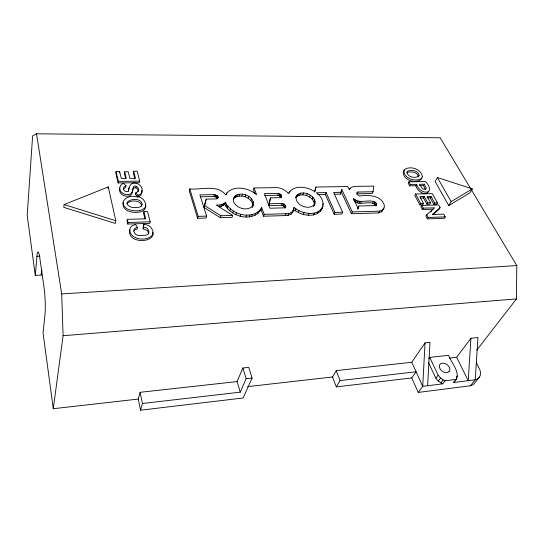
<?xml version="1.0" encoding="UTF-8"?>
<svg xmlns="http://www.w3.org/2000/svg" width="544" height="544" viewBox="0 0 544 544"><rect width="100%" height="100%" fill="white"/><g stroke="black" fill="none" stroke-linecap="round" stroke-linejoin="round"><path stroke-width="0.82" d="M476.734 350.2L516.453 298.914L516.8 265.574L440.184 137.788L36.53 133.804L32.62 135.918L27.2 215.349L35.292 275.4L41.358 275.074L41.82 270.11M427.625 385.723L429.984 342.4L425.048 342.897L422.722 386.328L418.261 392.421L411.74 377.93L416.078 371.77L340.068 380.582L336.328 386.9L411.74 377.93M470.92 338.273L468.248 380.678L456.613 357.299L470.92 338.273L477.952 337.559L475.232 379.807L470.39 385.791L418.261 392.421M297.031 195.153L296.29 197.003C302.28 191.576 315.37 197.152 314.194 205.605C319.321 195.69 299.316 187.374 295.637 197.737M35.292 275.4L36.917 256.312L40.025 256.176M296.133 196.506C294.685 205.55 310.012 211.351 314.983 203.776M64.11 204.578L63.798 207.346L115.308 223.421L115.804 220.721L108.256 186.912L64.11 204.578L115.804 220.721M128.574 191.162L129.152 187.884M373.068 191.746L358.034 192.032L357.177 193.827L372.184 193.528L373.068 191.746L373.81 186.109L354.232 186.415L351.043 187.558L349.268 189.632L347.806 186.544L315.908 187.054L314.446 191.991M148.764 233.675L147.499 230.574L143.092 228.82L143.84 224.23L147.132 225.039A8.976 6.446 12.2 0 1 150.926 227.419C162.404 243.576 125.943 245.351 129.771 229.67M143.092 228.82L143.84 224.23M263.527 216.233L264.221 214.356L261.684 207.59L260.998 209.467L263.527 216.233L287.817 215.506L291.06 214.084L292.624 212.405L293.359 209.338C300.682 215.159 312.63 218.137 320.294 211.419C325.659 205.544 322.538 196.704 316.39 192.78L326.101 192.596L334.988 212.452L334.152 214.268L341.775 214.037L342.625 212.228L333.622 192.454L341.136 192.311L341.877 189.577L352.288 211.949L351.424 213.744L378.576 212.935L381.643 211.725L384.03 207.978L384.458 205.931C382.038 195.167 368.2 194.718 359.523 196.017L356.762 194.058L356.918 192.386L358.034 192.032M138.23 399.065L140.549 410.196L243.141 397.99L252.076 378.039L248.758 367.384L242.876 368.002L237.096 381.575L140.08 392.306L138.23 399.065L53.264 408.721L63.09 335.723L61.696 293.916L36.53 133.804M322.116 208.223L322.388 206.176M108.032 188.272L108.256 186.912M133.634 171.217L135.429 178.31L129.866 178.364L128.234 171.782L124.685 171.809L126.296 178.405L121.305 178.452L119.646 171.496L116.069 171.523L115.804 173.094L118.116 182.961L139.393 182.696L139.706 181.138L137.149 171.19L133.634 171.217L133.328 172.774L134.926 179.078M119.367 173.067L119.646 171.496M118.116 182.961L118.395 181.39L116.069 171.523M268.709 205.652L270.456 197.853L279.834 197.662L281.602 196.561L281.52 195.371L280.833 194.494L278.494 193.378L264.445 193.637L269.94 208.223L284.464 207.842L285.838 206.285L284.342 204.218L282.139 203.47L269.409 203.776L268.709 205.652L281.418 205.333L283.614 206.081L285.104 208.141L285.838 206.285M269.409 203.776L270.456 197.853M124.685 171.809L124.399 173.373L125.603 178.316M141.739 190.325L141.923 192.481L141.29 194.337A8.765 6.004 11.8 0 1 138.904 196.411L137.754 196.887L135.408 194.426L135.721 192.868L137.088 192.161A5.868 4.012 11.8 0 0 138.387 188.829C138.067 186.674 135.483 185.232 133.6 186.476L132.151 192.107L131.111 193.48A5.379 3.686 11.4 0 1 128.581 194.541L127.48 194.63A5.868 4.019 11.4 0 1 122.461 193.134C118.524 190.794 118.959 184.368 123.651 183.335L125.963 185.735L125.671 187.299L123.699 188.714L123.257 189.659M143.902 211.677L145.704 218.797L127.31 219.341L127.004 220.898L127.745 224.053L149.831 223.353L150.178 221.809L147.546 211.582L143.902 211.677L143.562 213.228L144.962 218.763M127.745 224.053L128.058 222.496L127.31 219.341M138.149 191.665A5.862 4.012 11.8 0 0 138.067 190.386L137.598 189.169L135.966 187.741L136.279 186.184M137.754 196.887L138.067 195.33L135.721 192.868M152.728 234.6C147.315 242.59 127.684 239.605 130.084 228.12A9.01 6.474 11.8 0 1 132.709 225.508L135.585 224.495L137.482 227.474L137.156 229.024L135.272 229.65L133.647 231.064M376.502 204.666L375.7 205.564L358.795 206.006L358.217 208.726L353.457 198.648C359.944 204.972 370.926 197.506 376.591 203.442L375.897 205.856M383.105 209.746L383.398 208.386M357.639 209.161L358.795 206.006M315.908 187.054L314.874 191.712C307.217 186.646 293.787 184.266 288.32 193.501C285.675 190.06 281.425 188.088 277.168 187.598L254.062 187.966L253.409 189.856L254.81 193.603M292.624 212.405L294.107 207.488C301.852 213.935 317.594 217.253 322.918 206.394M476.32 362.773L479.665 369.294A12.607 8.663 37.2 0 1 475.232 379.807L453.635 382.493C462.964 374.585 451.35 363.358 448.616 355.327L429.712 357.388L428.822 358.639M204.224 206.666L206.203 199.111L216.648 198.893L218.178 197.785L217.682 195.962L214.39 194.616L199.913 194.888L206.625 216.111L206.047 218.035L197.615 218.294L189.258 190.828L189.781 188.884C201.192 190.155 217.063 184.042 225.536 194.725C232.458 184.436 248.397 187.496 256.591 194.711L254.062 187.966M261.684 207.59C253.572 220.891 231.268 215.166 225.474 202.273C223.108 204.741 219.531 205.265 216.267 205.068L232.716 215.41L232.084 217.314L220.252 217.668L204.027 207.468L206.203 199.111M428.774 191.427C425.306 196.996 416.854 190.754 415.902 185.735L416.663 184.328L410.38 184.423L409.625 185.837L415.902 185.735M334.478 194.235L340.306 194.12L341.054 191.386L351.424 213.744M123.148 202.518C121.638 211.664 133.919 213.561 140.529 211.793C150.402 209.508 144.922 195.656 136.17 196.765C128.35 194.222 117.062 201.926 126.976 208.753C132.566 211.446 141.515 212.378 145.602 206.863M140.549 410.196L142.446 403.498L140.08 392.306M197.615 218.294L198.172 216.356L189.781 188.884M119.728 187.966C118.782 190.427 120.183 193.195 122.176 194.698A5.855 4.019 11.3 0 0 127.18 196.194L128.282 196.098A5.365 3.686 11.4 0 0 130.805 195.038L131.845 193.671L133.294 188.034L135.966 187.741M200.219 196.806L213.812 196.54L214.39 194.616M213.812 196.54L215.057 196.751L215.635 194.827M218.171 196.86L217.586 198.778L216.206 197.193L216.784 195.276M217.097 197.887L217.682 195.962M421.593 178.126L421.219 179.35C415.466 184.348 401.771 179.704 403.383 171.224L404.314 170.286M220.116 204.972L219.524 206.89L223.135 205.598L224.876 204.184L225.474 202.273M221.612 206.278L222.21 204.36M226.263 194.725L226.862 192.814M223.135 205.598L223.734 203.687M220.252 217.668L220.857 215.757L232.716 215.41M260.998 209.467C253.416 222.136 233.029 217.457 225.984 206.36L226.596 204.449M227.358 208.236L227.97 206.326M229.792 210.8L230.411 208.889M233.281 199.458L234.743 197.669L235.368 195.765C242.508 190.658 257.298 197.968 252.266 207.237M234.743 197.669L236.681 196.602L237.306 194.698M232.744 212.956L233.369 211.052M236.681 196.602L239.034 196.126L239.659 194.228M239.034 196.126L241.822 196.071L242.461 194.174M235.783 214.635L236.416 212.731M252.79 205.986C253.076 201.409 249.002 198.186 245.086 196.758L245.725 194.861M240.169 216.206L240.815 214.309M248.173 198.227L248.819 196.336M250.947 200.505L251.607 198.614M246.017 216.954L246.67 215.064M252.586 203.504L253.246 201.62M252.226 207.237L253.45 204.095M249.227 216.859L249.886 214.968M251.566 216.458L252.232 214.567M254.871 215.526L255.544 213.642M257.774 213.602L258.454 211.718M259.753 211.534L260.44 209.658M264.595 195.5L277.794 195.242L278.494 193.378M281.52 195.371L280.806 197.234L279.208 195.779L279.915 193.916M280.119 196.364L280.833 194.494M281.126 197.798L281.602 196.561M281.418 205.333L282.139 203.47M282.492 205.639L283.213 203.776M283.614 206.081L284.342 204.218M289.143 193.086L289.87 191.23M284.648 206.992L285.376 205.136M285.26 215.58L285.994 213.724M287.817 215.506L288.558 213.649L291.808 212.228L293.379 210.555M297.48 196.078L298.221 194.228M291.06 214.084L291.808 212.228M293.61 208.726L294.107 207.488M299.826 194.895L300.574 193.052M295.208 210.773L295.963 208.923M302.736 194.84L303.491 192.998M298.207 212.425L298.969 210.582M306.49 195.629L307.251 193.793M309.543 197.057L310.311 195.214M303.198 214.479L303.974 212.636M312.208 199.111L312.984 197.275M308.203 215.172L308.985 213.336M313.949 201.729L314.731 199.893M314.344 203.422L315.126 201.593M313.48 206.428L314.004 205.204M313.616 215.009L314.412 213.18M334.152 214.268L325.305 194.419L326.101 192.596M317.499 213.486L318.301 211.657M142.446 403.498L240.237 392.156L246.146 378.692L242.876 368.002M322.748 204.891L323.286 203.674M320.294 211.419L321.096 209.596M341.333 190.781L341.877 189.577M340.306 194.12L341.136 192.311M349.513 189.516L350.071 188.319M353.43 200.049L354.001 198.852M355.286 199.736L354.43 201.538C360.774 206.237 370.423 199.458 375.686 205.224L375.748 205.809L376.645 204.027M355.769 202.082L356.633 200.287M357.265 202.701L358.129 200.899M358.958 203.17L359.829 201.375M360.556 203.429L361.427 201.634M372.633 203.13L373.531 201.348M373.952 203.619L374.85 201.838M374.789 204.136L375.686 202.354M375.686 205.224L376.591 203.442M378.576 212.935L379.488 211.154L382.561 209.95L384.03 207.978M381.643 211.725L382.561 209.95M416.663 184.328C419.655 195.174 437.267 195.119 425.605 181.567L408.966 181.791L408.211 183.206L409.625 185.837M433.847 204.347L436.655 204.272L437.471 202.878L432.337 193.657L415.548 193.997L414.773 195.412L419.866 204.891L422.722 204.816L423.518 203.408L419.846 196.636L424.286 196.534L427.7 202.79L426.904 204.19L429.733 204.116L430.542 202.715L427.108 196.472L431.018 196.391L434.656 202.946L433.847 204.347L430.222 197.792L431.018 196.391M425.517 189.557L423.504 185.613L424.279 184.212L419.465 184.287L422.654 188.938L425.707 189.319L426.299 188.156L424.279 184.212M426.904 204.19L423.497 197.941L424.286 196.534M419.866 204.891L420.662 203.483L415.548 193.997M432.704 214.832L439.287 209.005L440.103 207.611L438.627 204.959L421.702 205.408L420.906 206.815L422.368 209.542L432.97 209.236M437.369 177.528L435.125 181.512L448.759 205.564L469.948 192.814L472.362 188.897L437.369 177.528L451.126 201.6L448.759 205.564M422.368 209.542L423.171 208.141L421.702 205.408M336.328 386.9L332.547 376.978L336.212 370.614L411.747 362.263L425.048 342.897M423.171 208.141L434.595 207.815L426.72 214.73L425.911 216.131L427.38 218.858L444.434 218.273L445.271 216.886L443.741 214.132L432.33 214.492L440.103 207.611M427.38 218.858L428.196 217.45L445.271 216.886M453.635 382.493L456.865 378.202M456.015 379.433L444.992 380.78L442.653 383.853L438.253 381.113L435.88 378.27L438.178 375.176L429.712 357.388M438.253 381.113L440.565 378.032L438.178 375.176M440.769 382.956L443.095 379.882L444.992 380.78M456.457 377.223L457.409 375.992M127.078 203.402C130.682 199.804 140.848 199.852 141.766 206.033M479.441 377.114L474.586 383.098A12.485 8.65 37.5 0 1 470.39 385.791M235.368 195.765L233.41 198.145L233.342 201.287C236.184 208.277 247.146 211.786 252.668 205.979M406.511 173.012L407.993 172.142A21.434 12.906 26.9 0 1 413.127 172.094C415.494 172.536 418.22 174.223 418.309 176.875M430.753 211.874L431.963 210.814M451.126 201.6L472.362 188.897M125.963 185.735L123.991 187.15L123.542 188.095C123.06 190.618 126.256 192.746 128.302 191.148C128.717 186.891 130.866 181.58 136.265 183.308C140.318 184.015 143.711 188.911 141.61 192.787A8.779 6.004 11.8 0 1 139.223 194.854L138.067 195.33M137.482 227.474C131.308 227.8 133.994 235.79 138.917 235.416A25.221 17.823 11.9 0 0 145.894 235.158C151.742 234.199 148.247 226.494 143.432 227.276M442.653 383.853L422.722 386.328L411.747 362.263M247.581 386.634L332.547 376.978M449.494 358.088L456.613 357.299M246.146 378.692L252.076 378.039M63.09 335.723L516.453 298.914M61.696 293.916L516.8 265.574M128.058 222.496L150.178 221.809M198.172 216.356L206.625 216.111M264.221 214.356L288.558 213.649M334.988 212.452L342.625 212.228M352.288 211.949L379.488 211.154M427.7 202.79L430.542 202.715M434.656 202.946L437.471 202.878M420.662 203.483L423.518 203.408M420.539 198.009L423.497 197.941M427.094 197.86L430.222 197.792M317.703 194.568L325.305 194.419M419.499 185.681L423.504 185.613M118.395 181.39L139.706 181.138M241.822 196.071L245.086 196.758M277.794 195.242L279.208 195.779M215.057 196.751L216.206 197.193M204.585 205.537L220.857 215.757M440.565 378.032L443.095 379.882M408.966 181.791L410.38 184.423M426.72 214.73L428.196 217.45M224.876 204.184L225.984 206.36M428.536 362.739L435.88 378.27M336.212 370.614L340.068 380.582M237.096 381.575L240.237 392.156M41.12 273.408L41.358 275.074M53.264 408.721L43.058 332.989L44.989 314.432A18.89 2.169 87.1 0 0 44.044 287.572L39.63 256.632A18.265 2.04 87.3 0 0 36.917 256.312M152.572 232.451L152.776 234.355M145.5 204.932L145.683 206.734M142.093 204.483L141.243 206.23L138.938 207.312A24.126 16.517 11.7 0 1 132.138 207.482C116.708 201.838 141.08 194.235 142.093 204.483M422.355 176.725L421.981 177.942C416.221 182.934 402.526 178.296 404.117 169.81C409.89 165.274 421.498 168.96 422.355 176.725M419.07 175.467L418.826 176.147C415.296 178.752 406.395 177.099 407.252 171.605L408.734 170.728A21.474 12.9 26.9 0 1 413.875 170.687C416.242 171.129 418.975 172.815 419.07 175.467M448.984 371.695L446.91 372.62L444.21 372.259A5.828 4.094 36.4 0 1 439.484 365.255A5.828 4.094 36.4 0 1 446.767 364.392A5.828 4.094 36.4 0 1 448.984 371.695"/></g></svg>
